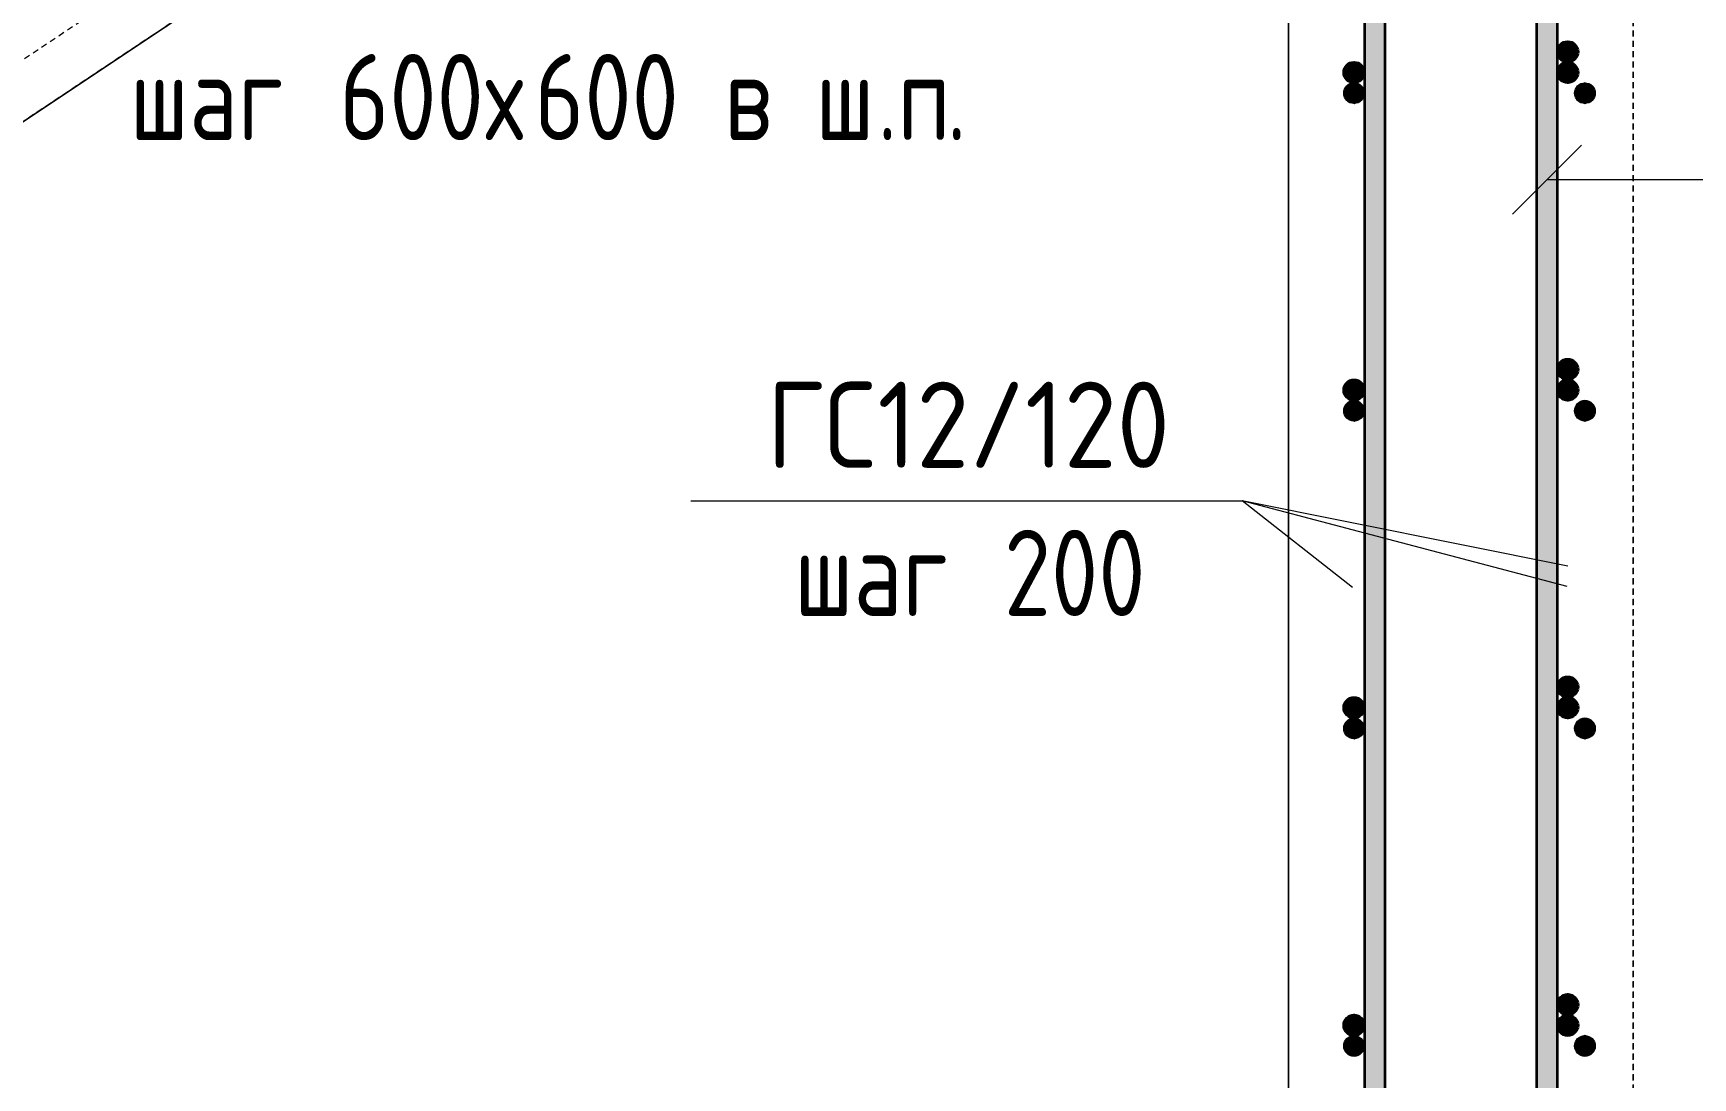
# Model space of a CAD drawing. Header units: millimetres. Extents: x 38156 to 72532, y -3741 to 33881.
# Drawn here: x 51622 to 52585, y -2688 to -2082 of the extents above; entities that cross this region are included whole.
import ezdxf

# ---------------------------------------------------------------- set-up
doc = ezdxf.new("R2010")
doc.units = ezdxf.units.MM
doc.linetypes.add('01 Штриховая _4 мм_', pattern=[6, 3.5, -2.5])
for name, color, linetype, lineweight in [('AA_Linii', 7, 'Continuous', 9), ('AA_Vinoska', 7, 'Continuous', 9), ('AF_Element', 7, 'Continuous', 20), ('AF_Element_Опалубка', 253, 'Continuous', 20), ('AF_Perekritie', 7, 'Continuous', 20), ('AF_Perekritie_Опалубка', 253, 'Continuous', 20), ('AF_Stena_Опалубка', 253, 'Continuous', 20), ('KR_Armatura', 7, 'Continuous', 20), ('KR_Armatura_Tonkie', 7, 'Continuous', 20)]:
    doc.layers.add(name, color=color, linetype=linetype, lineweight=lineweight)
doc.styles.add('ISOCPEUR_2', font='isocpeur.ttf', dxfattribs={"width": 0.9, "height": 50})
doc.styles.add('ISOCPEUR_3', font='isocpeur.ttf', dxfattribs={"width": 0.8, "height": 50})

# ---------------------------------------------------------------- blocks, each defined once
blk = doc.blocks.new('Лестница - Лестница-3665204-Разрез 1 Арм')
at = {"layer": 'AF_Perekritie', "linetype": '01 Штриховая _4 мм_'}
for p, q in [((44400.62, -1670), (42840.06, -2710.37)), ((42840.06, -2710.37), (44400.62, -1670))]:
    blk.add_line(p, q, dxfattribs=at)
blk = doc.blocks.new('351_Ряд стержней П переменный шаг _НесАрм_РабПлоск_ - Тип 1-3779410-Разрез 1 Арм')
at = {"layer": 'KR_Armatura_Tonkie', "lineweight": 35}
h = blk.add_hatch(color=256, dxfattribs=at)
h.paths.add_polyline_path([(44484.06, -2914), (44496.06, -2914), (44495.86, -2772.01), (44484.06, -2772.24), (44484.06, -2908.59)])
h.paths.add_polyline_path([(44484.95, -2763.99), (44496.06, -2763.76), (44495.86, -1308), (44484.06, -1308), (44484.27, -2763.99), (44484.87, -2763.99)])
h = blk.add_hatch(color=256, dxfattribs=at)
h.paths.add_polyline_path([(44585.91, -2914), (44590.05, -2913.89), (44590.05, -2804), (44588.62, -2794.91), (44585.76, -2788.01), (44584.06, -2785.79), (44584.27, -2914), (44585.82, -2914)])
h.paths.add_polyline_path([(44596.06, -2792.07), (44595.86, -1308), (44584.06, -1308), (44584.27, -2774.1), (44586.39, -2775.75), (44592.71, -2783.99), (44595.87, -2791.62)])
for p, q in [((44484.06, -1308), (44484.06, -2914)), ((44484.06, -1308), (44484.06, -2914)), ((44484.06, -1308), (44484.06, -2914)), ((44496.06, -2914), (44496.06, -1308)), ((44496.06, -2914), (44496.06, -1308)), ((44496.06, -2914), (44496.06, -1308)), ((44584.06, -1308), (44584.06, -2914)), ((44584.06, -1308), (44584.06, -2914)), ((44584.06, -1308), (44584.06, -2914)), ((44596.06, -2914), (44596.06, -1308)), ((44596.06, -2914), (44596.06, -1308)), ((44596.06, -2914), (44596.06, -1308))]:
    blk.add_line(p, q, dxfattribs=at)
blk = doc.blocks.new('Песок ср крупн - Песок ср крупн-3745068-Разрез 1 Арм')
at = {"layer": 'AF_Element'}
for p, q in [((42840.06, -2710.37), (44400.62, -1670)), ((44400.62, -1670), (42840.06, -2710.37)), ((44440.06, -1670), (44440.06, -2720)), ((44440.06, -2720), (44440.06, -1670))]:
    blk.add_line(p, q, dxfattribs=at)
blk = doc.blocks.new('261_Лягушка _НесАрм_РабПлоск_ - 10 А240-3758482-Разрез 1 Арм')
at = {"layer": 'KR_Armatura_Tonkie', "lineweight": 35}
for points in [[(43649.17, -2106.06), (43884.13, -1949.22), (43878.68, -1941.04), (43643.72, -2097.88), (43649.08, -2105.92)], [(43586.63, -2043.8), (43594.95, -2038.25), (43587.16, -2026.87), (43585.29, -2025.88), (43584.83, -2025.72), (43583.54, -2025.63), (43581.48, -2026.27), (43580.9, -2026.62), (43579.98, -2027.5), (43579.11, -2029.18), (43578.92, -2030.24), (43578.96, -2031.38), (43579.33, -2032.64), (43579.7, -2033.4), (43586.57, -2043.7)], [(43624.91, -2101.21), (43633.23, -2095.66), (43594.81, -2038.34), (43586.63, -2043.8), (43624.84, -2101.11)], [(43642.86, -2108.67), (43649.08, -2105.92), (43643.63, -2097.74), (43638, -2098.86), (43633.08, -2095.76), (43625.05, -2101.35), (43630.14, -2106.21), (43636.03, -2108.66), (43642.27, -2108.67)], [(43628.37, -2119.93), (43633.21, -2115.11), (43635.83, -2108.57), (43629.73, -2106.04), (43624.91, -2101.21), (43626.02, -2106.84), (43622.92, -2111.75), (43628.28, -2119.79)], [(43393.32, -2276.63), (43628.28, -2119.79), (43622.83, -2111.61), (43387.87, -2268.45), (43393.22, -2276.49)]]:
    blk.add_hatch(color=256, dxfattribs=at).paths.add_polyline_path(points)
for p, q in [((43878.68, -1941.04), (43643.63, -2097.74)), ((43884.23, -1949.36), (43878.68, -1941.04)), ((43878.68, -1941.04), (43884.23, -1949.36)), ((43649.17, -2106.06), (43884.23, -1949.36)), ((43633.23, -2095.66), (43594.95, -2038.25)), ((43633.23, -2095.66), (43594.95, -2038.25)), ((43586.63, -2043.8), (43624.91, -2101.21)), ((43586.63, -2043.8), (43624.91, -2101.21)), ((43622.83, -2111.61), (43387.77, -2268.31)), ((43393.32, -2276.63), (43628.37, -2119.93)), ((43387.77, -2268.31), (43393.32, -2276.63)), ((43393.32, -2276.63), (43387.77, -2268.31))]:
    blk.add_line(p, q, dxfattribs=at)
at = {"layer": 'KR_Armatura_Tonkie', "lineweight": 35, "flags": 128}
for points in [[(43579.7, -2033.4), (43579.08, -2029.14), (43582, -2025.98), (43586.3, -2026.26), (43588.02, -2027.85)], [(43588.02, -2027.85), (43588.63, -2032.11), (43585.71, -2035.27), (43581.42, -2034.99), (43579.7, -2033.4)], [(43594.95, -2038.25), (43591.25, -2032.7), (43588.7, -2028.87), (43588.02, -2027.85)], [(43588.02, -2027.85), (43589.09, -2029.45), (43591.96, -2033.77), (43594.95, -2038.25)], [(43579.7, -2033.4), (43580.77, -2035), (43583.64, -2039.31), (43586.63, -2043.8)], [(43586.63, -2043.8), (43582.93, -2038.25), (43580.38, -2034.41), (43579.7, -2033.4)], [(43628.37, -2119.93), (43633.96, -2113.87), (43636.16, -2105.93), (43634.47, -2097.86), (43633.23, -2095.66)], [(43643.63, -2097.74), (43638.43, -2098.93), (43633.76, -2096.37), (43633.23, -2095.66)], [(43624.91, -2101.21), (43626.09, -2106.4), (43623.53, -2111.07), (43622.83, -2111.61)], [(43624.91, -2101.21), (43630.96, -2106.8), (43638.91, -2108.99), (43646.98, -2107.31), (43649.17, -2106.06)]]:
    blk.add_lwpolyline(points, dxfattribs=at)
blk = doc.blocks.new('042_М_Арматуры - Диам длина поз _ Шаг колво _засечки_-3763330-Разрез 1 Арм')
at = {"layer": 'AA_Vinoska'}
blk.add_line((38682.41, -1892), (38982.41, -1892), dxfattribs=at)
blk = doc.blocks.new('042_М_Арматуры - Диам длина поз _ Комментарий-2260297-Разрез 1 Арм')
at = {"layer": 'AA_Vinoska'}
blk.add_line((38724.46, -948.06), (39044.46, -948.06), dxfattribs=at)

msp = doc.modelspace()

# ---------------------------------------------------------------- hatches: boundary and pattern name
at = {"layer": 'KR_Armatura'}
h = msp.add_hatch(color=256, dxfattribs=at)
edge = h.paths.add_edge_path()
edge.add_arc((52388.1354, -2116.8015), 6, 0, 360)
for points in [[(52388.1354, -2122.8015), (52393.3316, -2119.8015), (52393.3316, -2113.8015), (52388.1354, -2110.8015), (52382.9393, -2113.8015), (52382.9393, -2119.8015), (52383.2407, -2119.9755)], [(52522.1354, -2122.8015), (52527.3316, -2119.8015), (52527.3316, -2113.8015), (52522.1354, -2110.8015), (52516.9393, -2113.8015), (52516.9393, -2119.8015)], [(52388.1354, -2307.201), (52393.3316, -2304.201), (52393.3316, -2298.201), (52388.1354, -2295.201), (52382.9393, -2298.201), (52382.9393, -2304.201), (52383.2407, -2304.375)], [(52522.1354, -2307.201), (52527.3316, -2304.201), (52527.3316, -2298.201), (52522.1354, -2295.201), (52516.9393, -2298.201), (52516.9393, -2304.201)], [(52388.1354, -2491.6005), (52393.3316, -2488.6005), (52393.3316, -2482.6005), (52388.1354, -2479.6005), (52382.9393, -2482.6005), (52382.9393, -2488.6005), (52383.2407, -2488.7745)], [(52522.1354, -2491.6005), (52527.3316, -2488.6005), (52527.3316, -2482.6005), (52522.1354, -2479.6005), (52516.9393, -2482.6005), (52516.9393, -2488.6005)], [(52388.1354, -2676), (52393.3316, -2673), (52393.3316, -2667), (52388.1354, -2664), (52382.9393, -2667), (52382.9393, -2673), (52383.2407, -2673.174)], [(52522.1354, -2676), (52527.3316, -2673), (52527.3316, -2667), (52522.1354, -2664), (52516.9393, -2667), (52516.9393, -2673)]]:
    msp.add_hatch(color=256, dxfattribs=at).paths.add_polyline_path(points)
h = msp.add_hatch(color=256, dxfattribs=at)
edge = h.paths.add_edge_path()
edge.add_arc((52522.1354, -2116.8015), 6, 0, 360)
h = msp.add_hatch(color=256, dxfattribs=at)
edge = h.paths.add_edge_path()
edge.add_arc((52388.1354, -2301.201), 6, 0, 360)
h = msp.add_hatch(color=256, dxfattribs=at)
edge = h.paths.add_edge_path()
edge.add_arc((52522.1354, -2301.201), 6, 0, 360)
h = msp.add_hatch(color=256, dxfattribs=at)
edge = h.paths.add_edge_path()
edge.add_arc((52388.1354, -2485.6005), 6, 0, 360)
h = msp.add_hatch(color=256, dxfattribs=at)
edge = h.paths.add_edge_path()
edge.add_arc((52522.1354, -2485.6005), 6, 0, 360)
h = msp.add_hatch(color=256, dxfattribs=at)
edge = h.paths.add_edge_path()
edge.add_arc((52388.1354, -2670), 6, 0, 360)
h = msp.add_hatch(color=256, dxfattribs=at)
edge = h.paths.add_edge_path()
edge.add_arc((52522.1354, -2670), 6, 0, 360)
at = {"layer": 'KR_Armatura_Tonkie', "lineweight": 35}
h = msp.add_hatch(color=256, dxfattribs=at)
edge = h.paths.add_edge_path()
edge.add_arc((52512.1354, -2092.8), 6, 0, 360)
for points in [[(52512.1354, -2098.8), (52517.3316, -2095.8), (52517.3316, -2089.8), (52512.1354, -2086.8), (52506.9393, -2089.8), (52506.9393, -2095.8), (52508.5053, -2096.7042)], [(52388.1354, -2110.8), (52393.3316, -2107.8), (52393.3316, -2101.8), (52388.1354, -2098.8), (52382.9393, -2101.8), (52382.9393, -2107.8), (52383.2407, -2107.974)], [(52512.1354, -2110.8), (52517.3316, -2107.8), (52517.3316, -2101.8), (52512.1354, -2098.8), (52506.9393, -2101.8), (52506.9393, -2107.8), (52508.5053, -2108.7042)], [(52512.1354, -2283.2), (52517.3316, -2280.2), (52517.3316, -2274.2), (52512.1354, -2271.2), (52506.9393, -2274.2), (52506.9393, -2280.2), (52508.5053, -2281.1042)], [(52388.1354, -2295.2), (52393.3316, -2292.2), (52393.3316, -2286.2), (52388.1354, -2283.2), (52382.9393, -2286.2), (52382.9393, -2292.2), (52383.2407, -2292.374)], [(52512.1354, -2295.2), (52517.3316, -2292.2), (52517.3316, -2286.2), (52512.1354, -2283.2), (52506.9393, -2286.2), (52506.9393, -2292.2), (52508.5053, -2293.1042)], [(52512.1354, -2467.6), (52517.3316, -2464.6), (52517.3316, -2458.6), (52512.1354, -2455.6), (52506.9393, -2458.6), (52506.9393, -2464.6), (52508.5053, -2465.5042)], [(52388.1354, -2479.6), (52393.3316, -2476.6), (52393.3316, -2470.6), (52388.1354, -2467.6), (52382.9393, -2470.6), (52382.9393, -2476.6), (52383.2407, -2476.774)], [(52512.1354, -2479.6), (52517.3316, -2476.6), (52517.3316, -2470.6), (52512.1354, -2467.6), (52506.9393, -2470.6), (52506.9393, -2476.6), (52508.5053, -2477.5042)], [(52512.1354, -2652), (52517.3316, -2649), (52517.3316, -2643), (52512.1354, -2640), (52506.9393, -2643), (52506.9393, -2649), (52508.5053, -2649.9042)], [(52388.1354, -2664), (52393.3316, -2661), (52393.3316, -2655), (52388.1354, -2652), (52382.9393, -2655), (52382.9393, -2661), (52383.2407, -2661.174)], [(52512.1354, -2664), (52517.3316, -2661), (52517.3316, -2655), (52512.1354, -2652), (52506.9393, -2655), (52506.9393, -2661), (52508.5053, -2661.9042)]]:
    msp.add_hatch(color=256, dxfattribs=at).paths.add_polyline_path(points)
h = msp.add_hatch(color=256, dxfattribs=at)
edge = h.paths.add_edge_path()
edge.add_arc((52388.1354, -2104.8), 6, 0, 360)
h = msp.add_hatch(color=256, dxfattribs=at)
edge = h.paths.add_edge_path()
edge.add_arc((52512.1354, -2104.8), 6, 0, 360)
h = msp.add_hatch(color=256, dxfattribs=at)
edge = h.paths.add_edge_path()
edge.add_arc((52512.1354, -2277.2), 6, 0, 360)
h = msp.add_hatch(color=256, dxfattribs=at)
edge = h.paths.add_edge_path()
edge.add_arc((52388.1354, -2289.2), 6, 0, 360)
h = msp.add_hatch(color=256, dxfattribs=at)
edge = h.paths.add_edge_path()
edge.add_arc((52512.1354, -2289.2), 6, 0, 360)
h = msp.add_hatch(color=256, dxfattribs=at)
edge = h.paths.add_edge_path()
edge.add_arc((52512.1354, -2461.6), 6, 0, 360)
h = msp.add_hatch(color=256, dxfattribs=at)
edge = h.paths.add_edge_path()
edge.add_arc((52388.1354, -2473.6), 6, 0, 360)
h = msp.add_hatch(color=256, dxfattribs=at)
edge = h.paths.add_edge_path()
edge.add_arc((52512.1354, -2473.6), 6, 0, 360)
h = msp.add_hatch(color=256, dxfattribs=at)
edge = h.paths.add_edge_path()
edge.add_arc((52512.1354, -2646), 6, 0, 360)
h = msp.add_hatch(color=256, dxfattribs=at)
edge = h.paths.add_edge_path()
edge.add_arc((52388.1354, -2658), 6, 0, 360)
h = msp.add_hatch(color=256, dxfattribs=at)
edge = h.paths.add_edge_path()
edge.add_arc((52512.1354, -2658), 6, 0, 360)

# ---------------------------------------------------------------- linework, layer by layer
at = {"layer": 'AA_Linii', "linetype": '01 Штриховая _4 мм_', "lineweight": 20}
msp.add_line((50732.8534, -2685.8359), (52520.7631, -1493.8961), dxfattribs=at)
at = {"layer": 'AA_Vinoska'}
for p, q in [((52500.1354, -2167), (52520.1354, -2147)), ((52500.1354, -2167), (52480.1354, -2187)), ((52500.1354, -2167), (52558.5004, -2167)), ((52512.1661, -2391.3546), (52323.1671, -2353.4326)), ((52387.2445, -2403.8226), (52323.1671, -2353.4326)), ((52511.9268, -2403.2829), (52323.1671, -2353.4326))]:
    msp.add_line(p, q, dxfattribs=at)
at = {"layer": 'AF_Stena_Опалубка', "linetype": '01 Штриховая _4 мм_'}
for p, q in [((52550.1354, -1510.3701), (52550.1354, -2720)), ((52550.1354, -2720), (52550.1354, -1510.3701)), ((52350.1354, -2720), (52350.1354, -1670)), ((52350.1354, -1670), (52350.1354, -2720))]:
    msp.add_line(p, q, dxfattribs=at)
at = {"layer": 'KR_Armatura'}
for p, q in [((52388.1354, -2110.8015), (52382.9393, -2113.8015)), ((52382.9393, -2113.8015), (52382.9393, -2119.8015)), ((52393.3316, -2113.8015), (52388.1354, -2110.8015)), ((52393.3316, -2119.8015), (52393.3316, -2113.8015)), ((52522.1354, -2110.8015), (52516.9393, -2113.8015)), ((52516.9393, -2113.8015), (52516.9393, -2119.8015)), ((52527.3316, -2113.8015), (52522.1354, -2110.8015)), ((52527.3316, -2119.8015), (52527.3316, -2113.8015)), ((52382.9393, -2119.8015), (52383.2407, -2119.9755)), ((52383.2407, -2119.9755), (52388.1354, -2122.8015)), ((52388.1354, -2122.8015), (52393.3316, -2119.8015)), ((52516.9393, -2119.8015), (52522.1354, -2122.8015)), ((52522.1354, -2122.8015), (52527.3316, -2119.8015)), ((52388.1354, -2295.201), (52382.9393, -2298.201)), ((52382.9393, -2298.201), (52382.9393, -2304.201)), ((52393.3316, -2298.201), (52388.1354, -2295.201)), ((52393.3316, -2304.201), (52393.3316, -2298.201)), ((52522.1354, -2295.201), (52516.9393, -2298.201)), ((52516.9393, -2298.201), (52516.9393, -2304.201)), ((52527.3316, -2298.201), (52522.1354, -2295.201)), ((52527.3316, -2304.201), (52527.3316, -2298.201)), ((52382.9393, -2304.201), (52383.2407, -2304.375)), ((52383.2407, -2304.375), (52388.1354, -2307.201)), ((52388.1354, -2307.201), (52393.3316, -2304.201)), ((52516.9393, -2304.201), (52522.1354, -2307.201)), ((52522.1354, -2307.201), (52527.3316, -2304.201)), ((52388.1354, -2479.6005), (52382.9393, -2482.6005)), ((52382.9393, -2482.6005), (52382.9393, -2488.6005)), ((52393.3316, -2482.6005), (52388.1354, -2479.6005)), ((52393.3316, -2488.6005), (52393.3316, -2482.6005)), ((52522.1354, -2479.6005), (52516.9393, -2482.6005)), ((52516.9393, -2482.6005), (52516.9393, -2488.6005)), ((52527.3316, -2482.6005), (52522.1354, -2479.6005)), ((52527.3316, -2488.6005), (52527.3316, -2482.6005)), ((52382.9393, -2488.6005), (52383.2407, -2488.7745)), ((52383.2407, -2488.7745), (52388.1354, -2491.6005)), ((52388.1354, -2491.6005), (52393.3316, -2488.6005)), ((52516.9393, -2488.6005), (52522.1354, -2491.6005)), ((52522.1354, -2491.6005), (52527.3316, -2488.6005)), ((52388.1354, -2664), (52382.9393, -2667)), ((52382.9393, -2667), (52382.9393, -2673)), ((52393.3316, -2667), (52388.1354, -2664)), ((52393.3316, -2673), (52393.3316, -2667)), ((52522.1354, -2664), (52516.9393, -2667)), ((52516.9393, -2667), (52516.9393, -2673)), ((52527.3316, -2667), (52522.1354, -2664)), ((52527.3316, -2673), (52527.3316, -2667)), ((52382.9393, -2673), (52383.2407, -2673.174)), ((52383.2407, -2673.174), (52388.1354, -2676)), ((52388.1354, -2676), (52393.3316, -2673)), ((52516.9393, -2673), (52522.1354, -2676)), ((52522.1354, -2676), (52527.3316, -2673))]:
    msp.add_line(p, q, dxfattribs=at)
for centre in [(52388.1354, -2116.8015), (52522.1354, -2116.8015), (52388.1354, -2301.201), (52522.1354, -2301.201), (52388.1354, -2485.6005), (52522.1354, -2485.6005), (52388.1354, -2670), (52522.1354, -2670)]:
    msp.add_circle(centre, 6, dxfattribs=at)
at = {"layer": 'KR_Armatura_Tonkie', "lineweight": 35}
for p, q in [((52512.1354, -2086.8), (52506.9393, -2089.8)), ((52506.9393, -2089.8), (52506.9393, -2095.8)), ((52517.3316, -2089.8), (52512.1354, -2086.8)), ((52517.3316, -2095.8), (52517.3316, -2089.8)), ((52388.1354, -2098.8), (52382.9393, -2101.8)), ((52393.3316, -2101.8), (52388.1354, -2098.8)), ((52506.9393, -2095.8), (52508.5053, -2096.7042)), ((52512.1354, -2098.8), (52506.9393, -2101.8)), ((52508.5053, -2096.7042), (52512.1354, -2098.8)), ((52512.1354, -2098.8), (52517.3316, -2095.8)), ((52517.3316, -2101.8), (52512.1354, -2098.8)), ((52382.9393, -2101.8), (52382.9393, -2107.8)), ((52382.9393, -2107.8), (52383.2407, -2107.974)), ((52383.2407, -2107.974), (52388.1354, -2110.8)), ((52388.1354, -2110.8), (52393.3316, -2107.8)), ((52393.3316, -2107.8), (52393.3316, -2101.8)), ((52506.9393, -2101.8), (52506.9393, -2107.8)), ((52506.9393, -2107.8), (52508.5053, -2108.7042)), ((52508.5053, -2108.7042), (52512.1354, -2110.8)), ((52512.1354, -2110.8), (52517.3316, -2107.8)), ((52517.3316, -2107.8), (52517.3316, -2101.8)), ((52512.1354, -2271.2), (52506.9393, -2274.2)), ((52517.3316, -2274.2), (52512.1354, -2271.2)), ((52506.9393, -2274.2), (52506.9393, -2280.2)), ((52506.9393, -2280.2), (52508.5053, -2281.1042)), ((52508.5053, -2281.1042), (52512.1354, -2283.2)), ((52512.1354, -2283.2), (52517.3316, -2280.2)), ((52517.3316, -2280.2), (52517.3316, -2274.2)), ((52388.1354, -2283.2), (52382.9393, -2286.2)), ((52382.9393, -2286.2), (52382.9393, -2292.2)), ((52382.9393, -2292.2), (52383.2407, -2292.374)), ((52393.3316, -2286.2), (52388.1354, -2283.2)), ((52388.1354, -2295.2), (52393.3316, -2292.2)), ((52393.3316, -2292.2), (52393.3316, -2286.2)), ((52512.1354, -2283.2), (52506.9393, -2286.2)), ((52506.9393, -2286.2), (52506.9393, -2292.2)), ((52506.9393, -2292.2), (52508.5053, -2293.1042)), ((52517.3316, -2286.2), (52512.1354, -2283.2)), ((52512.1354, -2295.2), (52517.3316, -2292.2)), ((52517.3316, -2292.2), (52517.3316, -2286.2)), ((52383.2407, -2292.374), (52388.1354, -2295.2)), ((52508.5053, -2293.1042), (52512.1354, -2295.2)), ((52512.1354, -2455.6), (52506.9393, -2458.6)), ((52517.3316, -2458.6), (52512.1354, -2455.6)), ((52506.9393, -2458.6), (52506.9393, -2464.6)), ((52506.9393, -2464.6), (52508.5053, -2465.5042)), ((52508.5053, -2465.5042), (52512.1354, -2467.6)), ((52512.1354, -2467.6), (52517.3316, -2464.6)), ((52517.3316, -2464.6), (52517.3316, -2458.6)), ((52388.1354, -2467.6), (52382.9393, -2470.6)), ((52382.9393, -2470.6), (52382.9393, -2476.6)), ((52393.3316, -2470.6), (52388.1354, -2467.6)), ((52393.3316, -2476.6), (52393.3316, -2470.6)), ((52512.1354, -2467.6), (52506.9393, -2470.6)), ((52506.9393, -2470.6), (52506.9393, -2476.6)), ((52517.3316, -2470.6), (52512.1354, -2467.6)), ((52517.3316, -2476.6), (52517.3316, -2470.6)), ((52382.9393, -2476.6), (52383.2407, -2476.774)), ((52383.2407, -2476.774), (52388.1354, -2479.6)), ((52388.1354, -2479.6), (52393.3316, -2476.6)), ((52506.9393, -2476.6), (52508.5053, -2477.5042)), ((52508.5053, -2477.5042), (52512.1354, -2479.6)), ((52512.1354, -2479.6), (52517.3316, -2476.6)), ((52512.1354, -2640), (52506.9393, -2643)), ((52506.9393, -2643), (52506.9393, -2649)), ((52517.3316, -2643), (52512.1354, -2640)), ((52517.3316, -2649), (52517.3316, -2643)), ((52388.1354, -2652), (52382.9393, -2655)), ((52382.9393, -2655), (52382.9393, -2661)), ((52393.3316, -2655), (52388.1354, -2652)), ((52393.3316, -2661), (52393.3316, -2655)), ((52506.9393, -2649), (52508.5053, -2649.9042)), ((52512.1354, -2652), (52506.9393, -2655)), ((52506.9393, -2655), (52506.9393, -2661)), ((52508.5053, -2649.9042), (52512.1354, -2652)), ((52512.1354, -2652), (52517.3316, -2649)), ((52517.3316, -2655), (52512.1354, -2652)), ((52517.3316, -2661), (52517.3316, -2655)), ((52382.9393, -2661), (52383.2407, -2661.174)), ((52383.2407, -2661.174), (52388.1354, -2664)), ((52388.1354, -2664), (52393.3316, -2661)), ((52506.9393, -2661), (52508.5053, -2661.9042)), ((52508.5053, -2661.9042), (52512.1354, -2664)), ((52512.1354, -2664), (52517.3316, -2661))]:
    msp.add_line(p, q, dxfattribs=at)
for centre in [(52512.1354, -2092.8), (52388.1354, -2104.8), (52512.1354, -2104.8), (52512.1354, -2277.2), (52388.1354, -2289.2), (52512.1354, -2289.2), (52512.1354, -2461.6), (52388.1354, -2473.6), (52512.1354, -2473.6), (52512.1354, -2646), (52388.1354, -2658), (52512.1354, -2658)]:
    msp.add_circle(centre, 6, dxfattribs=at)

# ---------------------------------------------------------------- block references
at = {"layer": 'AA_Vinoska'}
for name, p in [('042_М_Арматуры - Диам длина поз _ Шаг колво _засечки_-3763330-Разрез 1 Арм', (13876.0864, -275)), ('042_М_Арматуры - Диам длина поз _ Комментарий-2260297-Разрез 1 Арм', (13278.703, -1405.3723))]:
    msp.add_blockref(name, p, dxfattribs=at)
at = {"layer": 'AF_Element_Опалубка'}
msp.add_blockref('Песок ср крупн - Песок ср крупн-3745068-Разрез 1 Арм', (7910.0738, 0), dxfattribs=at)
at = {"layer": 'AF_Perekritie_Опалубка', "linetype": '01 Штриховая _4 мм_'}
msp.add_blockref('Лестница - Лестница-3665204-Разрез 1 Арм', (7910.0738, 0), dxfattribs=at)
at = {"layer": 'KR_Armatura_Tonkie', "lineweight": 35}
for name in ['351_Ряд стержней П переменный шаг _НесАрм_РабПлоск_ - Тип 1-3779410-Разрез 1 Арм', '261_Лягушка _НесАрм_РабПлоск_ - 10 А240-3758482-Разрез 1 Арм']:
    msp.add_blockref(name, (7910.0738, 0), dxfattribs=at)

# ---------------------------------------------------------------- texts
at = {"layer": 'AA_Vinoska', "char_height": 50, "attachment_point": 1}
for s, insert, width, style in [(' 600', (51773.8368, -2094.0715), 133.4008, 'ISOCPEUR_3'), ('600 ', (51912.4785, -2094.0715), 133.4008, 'ISOCPEUR_3'), ('\\fISOCPEUR|b0|i0|c204|p34|;\\W.8; ', (52051.1202, -2094.0715), 29.5021, 'ISOCPEUR_3'), ('шаг', (51677.5285, -2094.0715), 116.7257, 'ISOCPEUR_3'), ('\\fISOCPEUR|b0|i0|c204|p34|;\\W.8;х', (51883.9035, -2094.0715), 34.6329, 'ISOCPEUR_3'), ('\\fISOCPEUR|b0|i0|c204|p34|;\\W.8;в', (52022.5452, -2094.0715), 34.6329, 'ISOCPEUR_3'), ('\\fISOCPEUR|b0|i0|c204|p34|;\\W.8;ш', (52075.4618, -2094.0715), 43.6118, 'ISOCPEUR_3'), ('\\fISOCPEUR|b0|i0|c204|p34|;\\W.8;п', (52123.0868, -2094.0715), 34.6329, 'ISOCPEUR_3'), ('\\fISOCPEUR|b0|i0|c204|p34|;\\W.8;.', (52111.4452, -2094.0715), 14.1097, 'ISOCPEUR_3'), ('\\fISOCPEUR|b0|i0|c204|p34|;\\W.8;.', (52151.6618, -2094.0715), 14.1097, 'ISOCPEUR_3'), ('ГС', (52047.2599, -2284.3506), 77.924025, 'ISOCPEUR_2'), ('12/120', (52111.5537, -2284.3506), 210.683475, 'ISOCPEUR_2'), (' 200', (52159.5083, -2370.3316), 133.4008, 'ISOCPEUR_3'), ('шаг', (52063.1999, -2370.3316), 116.7257, 'ISOCPEUR_3')]:
    msp.add_mtext(s, dxfattribs=dict(at, insert=insert, width=width, style=style))

doc.saveas('drawing.dxf')
